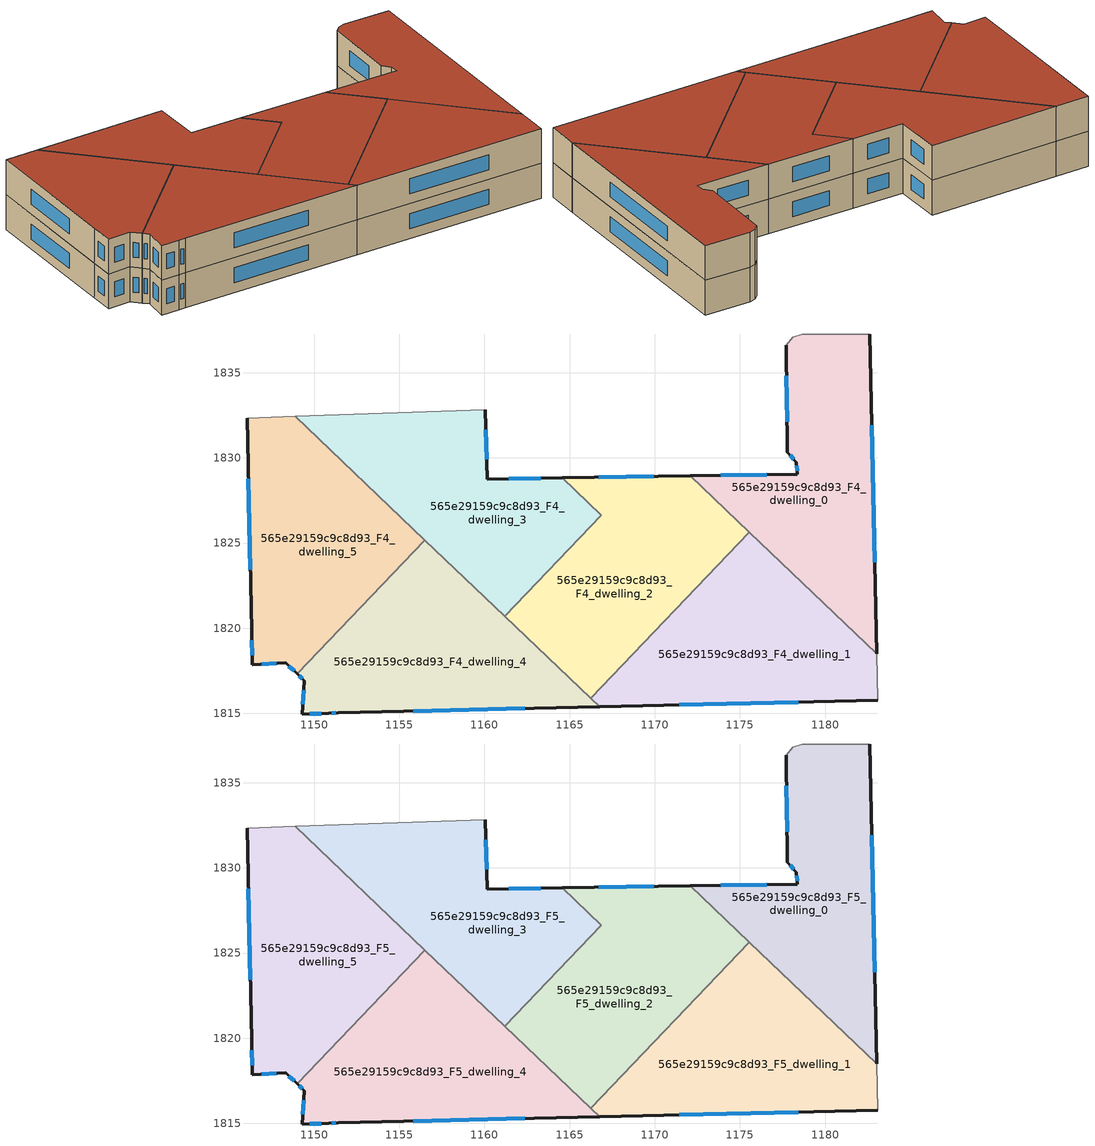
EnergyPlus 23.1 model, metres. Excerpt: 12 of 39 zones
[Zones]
565e29159c9c8d93_F4_dwelling_0
 floor to 565e29159c9c8d93_F3_dwelling_0 (EU_floor_Construction): 1182.64,1837.27 1183.05,1818.5 1172.1,1828.94 1178.38,1829.04 1178.32,1829.74 1177.8,1830.33 1177.71,1836.62 1178.11,1837.08 1178.67,1837.25 z12
 wall outside (EU_wall_Construction): 1177.71,1836.62 1177.8,1830.33 1178.32,1829.74 1178.38,1829.04 1172.1,1828.94 / 1183.05,1818.5 1182.64,1837.27 z12:15
 wall adiabatic (EU_wall_Construction): 1182.64,1837.27 1178.67,1837.25 1178.11,1837.08 1177.71,1836.62 z12:15
 wall to 565e29159c9c8d93_F4_dwelling_1 (EU_wall_Construction): 1175.56,1825.64 1183.05,1818.5 z12:15
 wall to 565e29159c9c8d93_F4_dwelling_2 (EU_wall_Construction): 1172.1,1828.94 1175.56,1825.64 z12:15
 window (EU_Window_Construction): 1177.74,1834.83 1177.77,1832.13 / 1182.93,1823.86 1182.76,1831.91 / 1176.58,1829.01 1173.89,1828.97 / 1178.34,1829.54 1178.36,1829.24 / 1177.95,1830.16 1178.17,1829.91 z12.86:14.14
565e29159c9c8d93_F4_dwelling_1
 floor to 565e29159c9c8d93_F3_dwelling_1 (EU_floor_Construction): 1183.05,1818.5 1183.11,1815.77 1166.77,1815.39 1166.25,1815.88 1175.56,1825.64 z12
 wall outside (EU_wall_Construction): 1166.77,1815.39 1183.11,1815.77 z12:15
 wall to 565e29159c9c8d93_F4_dwelling_2 (EU_wall_Construction): 1175.56,1825.64 1166.25,1815.88 z12:15
 wall adiabatic (EU_wall_Construction): 1183.11,1815.77 1183.05,1818.5 z12:15
 wall to 565e29159c9c8d93_F4_dwelling_4 (EU_wall_Construction): 1166.25,1815.88 1166.77,1815.39 z12:15
 window (EU_Window_Construction): 1171.44,1815.5 1178.44,1815.66 z12.86:14.14
565e29159c9c8d93_F4_dwelling_2
 floor to 565e29159c9c8d93_F3_dwelling_2 (EU_floor_Construction): 1175.56,1825.64 1166.25,1815.88 1161.19,1820.71 1166.85,1826.64 1164.56,1828.82 1172.1,1828.94 z12
 wall outside (EU_wall_Construction): 1172.1,1828.94 1164.56,1828.82 z12:15
 wall to 565e29159c9c8d93_F4_dwelling_3 (EU_wall_Construction): 1164.56,1828.82 1166.85,1826.64 1161.19,1820.71 z12:15
 wall to 565e29159c9c8d93_F4_dwelling_4 (EU_wall_Construction): 1161.19,1820.71 1166.25,1815.88 z12:15
 window (EU_Window_Construction): 1169.94,1828.91 1166.71,1828.86 z12.86:14.14
565e29159c9c8d93_F4_dwelling_3
 floor to 565e29159c9c8d93_F3_dwelling_3 (EU_floor_Construction): 1164.56,1828.82 1166.85,1826.64 1161.19,1820.71 1148.89,1832.44 1160.04,1832.82 1160.17,1828.76 z12
 wall outside (EU_wall_Construction): 1164.56,1828.82 1160.17,1828.76 1160.04,1832.82 z12:15
 wall adiabatic (EU_wall_Construction): 1160.04,1832.82 1148.89,1832.44 z12:15
 wall to 565e29159c9c8d93_F4_dwelling_5 (EU_wall_Construction): 1148.89,1832.44 1156.51,1825.17 z12:15
 wall to 565e29159c9c8d93_F4_dwelling_4 (EU_wall_Construction): 1156.51,1825.17 1161.19,1820.71 z12:15
 window (EU_Window_Construction): 1160.14,1829.92 1160.08,1831.66 / 1163.31,1828.8 1161.43,1828.78 z12.86:14.14
565e29159c9c8d93_F4_dwelling_4
 floor to 565e29159c9c8d93_F3_dwelling_4 (EU_floor_Construction): 1166.77,1815.39 1151.43,1815.03 1150.88,1815 1149.31,1814.96 1149.43,1816.92 1149.02,1817.31 1156.51,1825.17 z12
 wall outside (EU_wall_Construction): 1149.02,1817.31 1149.43,1816.92 1149.31,1814.96 1150.88,1815 1151.43,1815.03 1166.77,1815.39 z12:15
 wall to 565e29159c9c8d93_F4_dwelling_5 (EU_wall_Construction): 1156.51,1825.17 1149.02,1817.31 z12:15
 window (EU_Window_Construction): 1155.81,1815.13 1162.38,1815.29 / 1151.03,1815.01 1151.27,1815.02 / 1149.76,1814.97 1150.43,1814.99 / 1149.4,1816.36 1149.34,1815.52 / 1149.14,1817.2 1149.31,1817.03 z12.86:14.14
565e29159c9c8d93_F4_dwelling_5
 floor to 565e29159c9c8d93_F3_dwelling_5 (EU_floor_Construction): 1156.51,1825.17 1149.02,1817.31 1148.33,1817.97 1146.38,1817.85 1146.34,1819.85 1146.06,1832.34 1148.89,1832.44 z12
 wall outside (EU_wall_Construction): 1146.06,1832.34 1146.34,1819.85 1146.38,1817.85 1148.33,1817.97 1149.02,1817.31 z12:15
 wall adiabatic (EU_wall_Construction): 1148.89,1832.44 1146.06,1832.34 z12:15
 window (EU_Window_Construction): 1146.35,1819.28 1146.37,1818.42 / 1146.14,1828.77 1146.26,1823.42 / 1148.53,1817.78 1148.82,1817.5 / 1146.93,1817.88 1147.77,1817.93 z12.86:14.14
565e29159c9c8d93_F5_dwelling_0
 floor to 565e29159c9c8d93_F4_dwelling_0 (EU_floor_Construction): 1182.64,1837.27 1183.05,1818.5 1172.1,1828.94 1178.38,1829.04 1178.32,1829.74 1177.8,1830.33 1177.71,1836.62 1178.11,1837.08 1178.67,1837.25 z15
 wall outside (EU_wall_Construction): 1177.71,1836.62 1177.8,1830.33 1178.32,1829.74 1178.38,1829.04 1172.1,1828.94 / 1183.05,1818.5 1182.64,1837.27 z15:18
 wall adiabatic (EU_wall_Construction): 1182.64,1837.27 1178.67,1837.25 1178.11,1837.08 1177.71,1836.62 z15:18
 wall to 565e29159c9c8d93_F5_dwelling_1 (EU_wall_Construction): 1175.56,1825.64 1183.05,1818.5 z15:18
 wall to 565e29159c9c8d93_F5_dwelling_2 (EU_wall_Construction): 1172.1,1828.94 1175.56,1825.64 z15:18
 window (EU_Window_Construction): 1177.74,1834.83 1177.77,1832.13 / 1182.93,1823.86 1182.76,1831.91 / 1176.58,1829.01 1173.89,1828.97 / 1178.34,1829.54 1178.36,1829.24 / 1177.95,1830.16 1178.17,1829.91 z15.86:17.14
 roof outside (EU_roof_Construction): 1183.05,1818.5 1182.64,1837.27 1178.67,1837.25 1178.11,1837.08 1177.71,1836.62 1177.8,1830.33 1178.32,1829.74 1178.38,1829.04 1172.1,1828.94 z18
565e29159c9c8d93_F5_dwelling_1
 floor to 565e29159c9c8d93_F4_dwelling_1 (EU_floor_Construction): 1183.05,1818.5 1183.11,1815.77 1166.77,1815.39 1166.25,1815.88 1175.56,1825.64 z15
 wall outside (EU_wall_Construction): 1166.77,1815.39 1183.11,1815.77 z15:18
 wall to 565e29159c9c8d93_F5_dwelling_2 (EU_wall_Construction): 1175.56,1825.64 1166.25,1815.88 z15:18
 wall adiabatic (EU_wall_Construction): 1183.11,1815.77 1183.05,1818.5 z15:18
 wall to 565e29159c9c8d93_F5_dwelling_4 (EU_wall_Construction): 1166.25,1815.88 1166.77,1815.39 z15:18
 window (EU_Window_Construction): 1171.44,1815.5 1178.44,1815.66 z15.86:17.14
 roof outside (EU_roof_Construction): 1183.11,1815.77 1183.05,1818.5 1175.56,1825.64 1166.25,1815.88 1166.77,1815.39 z18
565e29159c9c8d93_F5_dwelling_2
 floor to 565e29159c9c8d93_F4_dwelling_2 (EU_floor_Construction): 1175.56,1825.64 1166.25,1815.88 1161.19,1820.71 1166.85,1826.64 1164.56,1828.82 1172.1,1828.94 z15
 wall outside (EU_wall_Construction): 1172.1,1828.94 1164.56,1828.82 z15:18
 wall to 565e29159c9c8d93_F5_dwelling_3 (EU_wall_Construction): 1164.56,1828.82 1166.85,1826.64 1161.19,1820.71 z15:18
 wall to 565e29159c9c8d93_F5_dwelling_4 (EU_wall_Construction): 1161.19,1820.71 1166.25,1815.88 z15:18
 window (EU_Window_Construction): 1169.94,1828.91 1166.71,1828.86 z15.86:17.14
 roof outside (EU_roof_Construction): 1166.25,1815.88 1175.56,1825.64 1172.1,1828.94 1164.56,1828.82 1166.85,1826.64 1161.19,1820.71 z18
565e29159c9c8d93_F5_dwelling_3
 floor to 565e29159c9c8d93_F4_dwelling_3 (EU_floor_Construction): 1164.56,1828.82 1166.85,1826.64 1161.19,1820.71 1148.89,1832.44 1160.04,1832.82 1160.17,1828.76 z15
 wall outside (EU_wall_Construction): 1164.56,1828.82 1160.17,1828.76 1160.04,1832.82 z15:18
 wall adiabatic (EU_wall_Construction): 1160.04,1832.82 1148.89,1832.44 z15:18
 wall to 565e29159c9c8d93_F5_dwelling_5 (EU_wall_Construction): 1148.89,1832.44 1156.51,1825.17 z15:18
 wall to 565e29159c9c8d93_F5_dwelling_4 (EU_wall_Construction): 1156.51,1825.17 1161.19,1820.71 z15:18
 window (EU_Window_Construction): 1160.14,1829.92 1160.08,1831.66 / 1163.31,1828.8 1161.43,1828.78 z15.86:17.14
 roof outside (EU_roof_Construction): 1161.19,1820.71 1166.85,1826.64 1164.56,1828.82 1160.17,1828.76 1160.04,1832.82 1148.89,1832.44 z18
565e29159c9c8d93_F5_dwelling_4
 floor to 565e29159c9c8d93_F4_dwelling_4 (EU_floor_Construction): 1166.77,1815.39 1151.43,1815.03 1150.88,1815 1149.31,1814.96 1149.43,1816.92 1149.02,1817.31 1156.51,1825.17 z15
 wall outside (EU_wall_Construction): 1149.02,1817.31 1149.43,1816.92 1149.31,1814.96 1150.88,1815 1151.43,1815.03 1166.77,1815.39 z15:18
 wall to 565e29159c9c8d93_F5_dwelling_5 (EU_wall_Construction): 1156.51,1825.17 1149.02,1817.31 z15:18
 window (EU_Window_Construction): 1155.81,1815.13 1162.38,1815.29 / 1151.03,1815.01 1151.27,1815.02 / 1149.76,1814.97 1150.43,1814.99 / 1149.4,1816.36 1149.34,1815.52 / 1149.14,1817.2 1149.31,1817.03 z15.86:17.14
 roof outside (EU_roof_Construction): 1166.77,1815.39 1156.51,1825.17 1149.02,1817.31 1149.43,1816.92 1149.31,1814.96 1150.88,1815 1151.43,1815.03 z18
565e29159c9c8d93_F5_dwelling_5
 floor to 565e29159c9c8d93_F4_dwelling_5 (EU_floor_Construction): 1156.51,1825.17 1149.02,1817.31 1148.33,1817.97 1146.38,1817.85 1146.34,1819.85 1146.06,1832.34 1148.89,1832.44 z15
 wall outside (EU_wall_Construction): 1146.06,1832.34 1146.34,1819.85 1146.38,1817.85 1148.33,1817.97 1149.02,1817.31 z15:18
 wall adiabatic (EU_wall_Construction): 1148.89,1832.44 1146.06,1832.34 z15:18
 window (EU_Window_Construction): 1146.35,1819.28 1146.37,1818.42 / 1146.14,1828.77 1146.26,1823.42 / 1148.53,1817.78 1148.82,1817.5 / 1146.93,1817.88 1147.77,1817.93 z15.86:17.14
 roof outside (EU_roof_Construction): 1149.02,1817.31 1156.51,1825.17 1148.89,1832.44 1146.06,1832.34 1146.34,1819.85 1146.38,1817.85 1148.33,1817.97 z18
[Building]
EU S2 Campaign: North Axis=0; Terrain=City; Solar Distribution=FullExterior
[Site:Location]
Helsinki-Vantaa.AP: Latitude=60.317; Longitude=24.963; Time Zone=2; Elevation=54.6
[SizingPeriod:WeatherFileDays]
AnnualSizingPeriod: Begin Month=1; Begin Day of Month=1; End Month=12; End Day of Month=31; Day of Week for Start Day=Monday; Use Weather File Daylight Saving Period=No; Use Weather File Rain and Snow Indicators=No
[MATERIAL]
EU_InternalMass_Material: Roughness=MediumRough; Thickness=0.1; Conductivity=1; Density=1800; Specific Heat=900; Thermal Absorptance=0.9; Solar Absorptance=0.7; Visible Absorptance=0.7
[MATERIAL:NOMASS] Roughness=MediumRough; Thermal Absorptance=0.9; Solar Absorptance=0.7; Visible Absorptance=0.7
Name | Thermal Resistance
EU_wall_NoMass | 1.10183
EU_roof_NoMass; EU_floor_NoMass | 1.70606
[WINDOWMATERIAL:SIMPLEGLAZINGSYSTEM]
EU_Window_SimpleGlazing: UFactor=3.11035; Solar Heat Gain Coefficient=0.8; Visible Transmittance=0.8
[CONSTRUCTION]
EU_wall_Construction: EU_wall_NoMass
EU_roof_Construction: EU_roof_NoMass
EU_floor_Construction: EU_floor_NoMass
EU_Window_Construction: EU_Window_SimpleGlazing
EU_InternalMass_Construction: EU_InternalMass_Material
[ZONE] Type=1; Multiplier=1; Ceiling Height=autocalculate; Floor Area=autocalculate; Part of Total Floor Area=Yes
Name | Volume
565e29159c9c8d93_F4_dwelling_0; 565e29159c9c8d93_F5_dwelling_0 | 290.647
565e29159c9c8d93_F4_dwelling_1; 565e29159c9c8d93_F5_dwelling_1; 565e29159c9c8d93_F4_dwelling_5; 565e29159c9c8d93_F5_dwelling_5 | 290.643
565e29159c9c8d93_F4_dwelling_2; 565e29159c9c8d93_F5_dwelling_2 | 290.645
565e29159c9c8d93_F4_dwelling_3; 565e29159c9c8d93_F5_dwelling_3 | 290.652
565e29159c9c8d93_F4_dwelling_4; 565e29159c9c8d93_F5_dwelling_4 | 290.65
[INTERNALMASS] Construction=EU_InternalMass_Construction
Name | Zone or ZoneList | Surface Area
565e29159c9c8d93_F4_dwelling_0_EU_InternalMass | 565e29159c9c8d93_F4_dwelling_0 | 96.8825
565e29159c9c8d93_F4_dwelling_1_EU_InternalMass | 565e29159c9c8d93_F4_dwelling_1 | 96.8781
565e29159c9c8d93_F4_dwelling_2_EU_InternalMass | 565e29159c9c8d93_F4_dwelling_2 | 96.8819
565e29159c9c8d93_F4_dwelling_3_EU_InternalMass | 565e29159c9c8d93_F4_dwelling_3 | 96.8836
565e29159c9c8d93_F4_dwelling_4_EU_InternalMass | 565e29159c9c8d93_F4_dwelling_4 | 96.8806
565e29159c9c8d93_F4_dwelling_5_EU_InternalMass | 565e29159c9c8d93_F4_dwelling_5 | 96.8793
565e29159c9c8d93_F5_dwelling_0_EU_InternalMass | 565e29159c9c8d93_F5_dwelling_0 | 96.8825
565e29159c9c8d93_F5_dwelling_1_EU_InternalMass | 565e29159c9c8d93_F5_dwelling_1 | 96.8781
565e29159c9c8d93_F5_dwelling_2_EU_InternalMass | 565e29159c9c8d93_F5_dwelling_2 | 96.8819
565e29159c9c8d93_F5_dwelling_3_EU_InternalMass | 565e29159c9c8d93_F5_dwelling_3 | 96.8836
565e29159c9c8d93_F5_dwelling_4_EU_InternalMass | 565e29159c9c8d93_F5_dwelling_4 | 96.8806
565e29159c9c8d93_F5_dwelling_5_EU_InternalMass | 565e29159c9c8d93_F5_dwelling_5 | 96.8793
[OTHEREQUIPMENT] Fuel Type=Electricity; Design Level Calculation Method=Watts/Area; Power per Zone Floor Area=1; Fraction Latent=0; Fraction Radiant=0; Fraction Lost=0; Carbon Dioxide Generation Rate=0; EndUse Subcategory=EU_Step8_InternalGains
Name | Zone or ZoneList or Space or SpaceList | Schedule
EU_Step8_InternalGain_565e29159c9c8d93_F4_dwelling_0_f000 | 565e29159c9c8d93_F4_dwelling_0 | EU_Step8_GainSchedule_565e29159c9c8d93_F4_dwelling_0_f000
EU_Step8_InternalGain_565e29159c9c8d93_F4_dwelling_1_f000 | 565e29159c9c8d93_F4_dwelling_1 | EU_Step8_GainSchedule_565e29159c9c8d93_F4_dwelling_1_f000
EU_Step8_InternalGain_565e29159c9c8d93_F4_dwelling_2_f000 | 565e29159c9c8d93_F4_dwelling_2 | EU_Step8_GainSchedule_565e29159c9c8d93_F4_dwelling_2_f000
EU_Step8_InternalGain_565e29159c9c8d93_F4_dwelling_3_f000 | 565e29159c9c8d93_F4_dwelling_3 | EU_Step8_GainSchedule_565e29159c9c8d93_F4_dwelling_3_f000
EU_Step8_InternalGain_565e29159c9c8d93_F4_dwelling_4_f000 | 565e29159c9c8d93_F4_dwelling_4 | EU_Step8_GainSchedule_565e29159c9c8d93_F4_dwelling_4_f000
EU_Step8_InternalGain_565e29159c9c8d93_F4_dwelling_5_f000 | 565e29159c9c8d93_F4_dwelling_5 | EU_Step8_GainSchedule_565e29159c9c8d93_F4_dwelling_5_f000
EU_Step8_InternalGain_565e29159c9c8d93_F5_dwelling_0_f000 | 565e29159c9c8d93_F5_dwelling_0 | EU_Step8_GainSchedule_565e29159c9c8d93_F5_dwelling_0_f000
EU_Step8_InternalGain_565e29159c9c8d93_F5_dwelling_1_f000 | 565e29159c9c8d93_F5_dwelling_1 | EU_Step8_GainSchedule_565e29159c9c8d93_F5_dwelling_1_f000
EU_Step8_InternalGain_565e29159c9c8d93_F5_dwelling_2_f000 | 565e29159c9c8d93_F5_dwelling_2 | EU_Step8_GainSchedule_565e29159c9c8d93_F5_dwelling_2_f000
EU_Step8_InternalGain_565e29159c9c8d93_F5_dwelling_3_f000 | 565e29159c9c8d93_F5_dwelling_3 | EU_Step8_GainSchedule_565e29159c9c8d93_F5_dwelling_3_f000
EU_Step8_InternalGain_565e29159c9c8d93_F5_dwelling_4_f000 | 565e29159c9c8d93_F5_dwelling_4 | EU_Step8_GainSchedule_565e29159c9c8d93_F5_dwelling_4_f000
EU_Step8_InternalGain_565e29159c9c8d93_F5_dwelling_5_f000 | 565e29159c9c8d93_F5_dwelling_5 | EU_Step8_GainSchedule_565e29159c9c8d93_F5_dwelling_5_f000
[ZONEVENTILATION:DESIGNFLOWRATE] Schedule=EU_AlwaysOn; Design Flow Rate Calculation Method=AirChanges/Hour; Air Changes per Hour=0.756316; Ventilation Type=Natural; Fan Pressure Rise=0; Fan Total Efficiency=1; Constant Term Coefficient=1; Temperature Term Coefficient=0; Velocity Term Coefficient=0; Velocity Squared Term Coefficient=0; Minimum Indoor Temperature=-100; Maximum Indoor Temperature=100; Delta Temperature=-100; Minimum Outdoor Temperature=-100; Maximum Outdoor Temperature=100; Maximum Wind Speed=40
Name | Zone or ZoneList or Space or SpaceList
EU_ConstantAir_565e29159c9c8d93_F4_dwelling_0 | 565e29159c9c8d93_F4_dwelling_0
EU_ConstantAir_565e29159c9c8d93_F4_dwelling_1 | 565e29159c9c8d93_F4_dwelling_1
EU_ConstantAir_565e29159c9c8d93_F4_dwelling_2 | 565e29159c9c8d93_F4_dwelling_2
EU_ConstantAir_565e29159c9c8d93_F4_dwelling_3 | 565e29159c9c8d93_F4_dwelling_3
EU_ConstantAir_565e29159c9c8d93_F4_dwelling_4 | 565e29159c9c8d93_F4_dwelling_4
EU_ConstantAir_565e29159c9c8d93_F4_dwelling_5 | 565e29159c9c8d93_F4_dwelling_5
EU_ConstantAir_565e29159c9c8d93_F5_dwelling_0 | 565e29159c9c8d93_F5_dwelling_0
EU_ConstantAir_565e29159c9c8d93_F5_dwelling_1 | 565e29159c9c8d93_F5_dwelling_1
EU_ConstantAir_565e29159c9c8d93_F5_dwelling_2 | 565e29159c9c8d93_F5_dwelling_2
EU_ConstantAir_565e29159c9c8d93_F5_dwelling_3 | 565e29159c9c8d93_F5_dwelling_3
EU_ConstantAir_565e29159c9c8d93_F5_dwelling_4 | 565e29159c9c8d93_F5_dwelling_4
EU_ConstantAir_565e29159c9c8d93_F5_dwelling_5 | 565e29159c9c8d93_F5_dwelling_5
[HVACTEMPLATE:THERMOSTAT] Constant Heating Setpoint=20; Constant Cooling Setpoint=50
EU_HeatOnly_565e29159c9c8d93_F0_dwelling_0; EU_HeatOnly_565e29159c9c8d93_F0_dwelling_1; EU_HeatOnly_565e29159c9c8d93_F0_dwelling_2; EU_HeatOnly_565e29159c9c8d93_F0_dwelling_3; EU_HeatOnly_565e29159c9c8d93_F0_dwelling_4; EU_HeatOnly_565e29159c9c8d93_F0_dwelling_5; EU_HeatOnly_565e29159c9c8d93_F0_dwelling_6; EU_HeatOnly_565e29159c9c8d93_F1_dwelling_0; EU_HeatOnly_565e29159c9c8d93_F1_dwelling_1; EU_HeatOnly_565e29159c9c8d93_F1_dwelling_2; EU_HeatOnly_565e29159c9c8d93_F1_dwelling_3; EU_HeatOnly_565e29159c9c8d93_F1_dwelling_4; EU_HeatOnly_565e29159c9c8d93_F1_dwelling_5; EU_HeatOnly_565e29159c9c8d93_F1_dwelling_6; EU_HeatOnly_565e29159c9c8d93_F2_dwelling_0; EU_HeatOnly_565e29159c9c8d93_F2_dwelling_1; EU_HeatOnly_565e29159c9c8d93_F2_dwelling_2; EU_HeatOnly_565e29159c9c8d93_F2_dwelling_3; EU_HeatOnly_565e29159c9c8d93_F2_dwelling_4; EU_HeatOnly_565e29159c9c8d93_F2_dwelling_5; EU_HeatOnly_565e29159c9c8d93_F2_dwelling_6; EU_HeatOnly_565e29159c9c8d93_F3_dwelling_0; EU_HeatOnly_565e29159c9c8d93_F3_dwelling_1; EU_HeatOnly_565e29159c9c8d93_F3_dwelling_2; EU_HeatOnly_565e29159c9c8d93_F3_dwelling_3; EU_HeatOnly_565e29159c9c8d93_F3_dwelling_4; EU_HeatOnly_565e29159c9c8d93_F3_dwelling_5; EU_HeatOnly_565e29159c9c8d93_F4_dwelling_0; EU_HeatOnly_565e29159c9c8d93_F4_dwelling_1; EU_HeatOnly_565e29159c9c8d93_F4_dwelling_2; EU_HeatOnly_565e29159c9c8d93_F4_dwelling_3; EU_HeatOnly_565e29159c9c8d93_F4_dwelling_4; EU_HeatOnly_565e29159c9c8d93_F4_dwelling_5; EU_HeatOnly_565e29159c9c8d93_F5_dwelling_0; EU_HeatOnly_565e29159c9c8d93_F5_dwelling_1; EU_HeatOnly_565e29159c9c8d93_F5_dwelling_2; EU_HeatOnly_565e29159c9c8d93_F5_dwelling_3; EU_HeatOnly_565e29159c9c8d93_F5_dwelling_4; EU_HeatOnly_565e29159c9c8d93_F5_dwelling_5
[HVACTEMPLATE:ZONE:IDEALLOADSAIRSYSTEM] System Availability Schedule=EU_AlwaysOn; Maximum Heating Supply Air Temperature=50; Minimum Cooling Supply Air Temperature=13; Maximum Heating Supply Air Humidity Ratio=0.0156; Minimum Cooling Supply Air Humidity Ratio=0.0077; Heating Limit=NoLimit; Cooling Limit=NoLimit; Heating Availability Schedule=EU_AlwaysOn; Cooling Availability Schedule=EU_CoolingOff; Dehumidification Control Type=ConstantSensibleHeatRatio; Cooling Sensible Heat Ratio=0.7; Dehumidification Setpoint=60; Humidification Control Type=None; Humidification Setpoint=30; Outdoor Air Method=None; Outdoor Air Flow Rate per Person=0.00944; Outdoor Air Flow Rate per Zone Floor Area=0; Outdoor Air Flow Rate per Zone=0; Demand Controlled Ventilation Type=None; Outdoor Air Economizer Type=NoEconomizer; Heat Recovery Type=None; Sensible Heat Recovery Effectiveness=0.7; Latent Heat Recovery Effectiveness=0.65
Name | Template Thermostat
565e29159c9c8d93_F4_dwelling_0 | EU_HeatOnly_565e29159c9c8d93_F4_dwelling_0
565e29159c9c8d93_F4_dwelling_1 | EU_HeatOnly_565e29159c9c8d93_F4_dwelling_1
565e29159c9c8d93_F4_dwelling_2 | EU_HeatOnly_565e29159c9c8d93_F4_dwelling_2
565e29159c9c8d93_F4_dwelling_3 | EU_HeatOnly_565e29159c9c8d93_F4_dwelling_3
565e29159c9c8d93_F4_dwelling_4 | EU_HeatOnly_565e29159c9c8d93_F4_dwelling_4
565e29159c9c8d93_F4_dwelling_5 | EU_HeatOnly_565e29159c9c8d93_F4_dwelling_5
565e29159c9c8d93_F5_dwelling_0 | EU_HeatOnly_565e29159c9c8d93_F5_dwelling_0
565e29159c9c8d93_F5_dwelling_1 | EU_HeatOnly_565e29159c9c8d93_F5_dwelling_1
565e29159c9c8d93_F5_dwelling_2 | EU_HeatOnly_565e29159c9c8d93_F5_dwelling_2
565e29159c9c8d93_F5_dwelling_3 | EU_HeatOnly_565e29159c9c8d93_F5_dwelling_3
565e29159c9c8d93_F5_dwelling_4 | EU_HeatOnly_565e29159c9c8d93_F5_dwelling_4
565e29159c9c8d93_F5_dwelling_5 | EU_HeatOnly_565e29159c9c8d93_F5_dwelling_5
[SIZING:ZONE] Zone Cooling Design Supply Air Temperature Input Method=SupplyAirTemperature; Zone Cooling Design Supply Air Temperature=13; Zone Heating Design Supply Air Temperature Input Method=SupplyAirTemperature; Zone Heating Design Supply Air Temperature=50; Zone Cooling Design Supply Air Humidity Ratio=0.008; Zone Heating Design Supply Air Humidity Ratio=0.008; Cooling Design Air Flow Method=DesignDay; Cooling Design Air Flow Rate=0; Cooling Minimum Air Flow per Zone Floor Area=0.000762; Cooling Minimum Air Flow=0; Cooling Minimum Air Flow Fraction=0.2; Heating Design Air Flow Method=DesignDay; Heating Design Air Flow Rate=0; Heating Maximum Air Flow per Zone Floor Area=0.002032; Heating Maximum Air Flow=0.141576; Heating Maximum Air Flow Fraction=0.3; Account for Dedicated Outdoor Air System=No; Dedicated Outdoor Air System Control Strategy=NeutralSupplyAir; Dedicated Outdoor Air Low Setpoint Temperature for Design=autosize; Dedicated Outdoor Air High Setpoint Temperature for Design=autosize; Zone Load Sizing Method=Sensible Load Only No Latent Load; Zone Latent Cooling Design Supply Air Humidity Ratio Input Method=HumidityRatioDifference; Zone Cooling Design Supply Air Humidity Ratio Difference=0.005; Zone Latent Heating Design Supply Air Humidity Ratio Input Method=HumidityRatioDifference; Zone Humidification Design Supply Air Humidity Ratio Difference=0.005
565e29159c9c8d93_F4_dwelling_0; 565e29159c9c8d93_F4_dwelling_1; 565e29159c9c8d93_F4_dwelling_2; 565e29159c9c8d93_F4_dwelling_3; 565e29159c9c8d93_F4_dwelling_4; 565e29159c9c8d93_F4_dwelling_5; 565e29159c9c8d93_F5_dwelling_0; 565e29159c9c8d93_F5_dwelling_1; 565e29159c9c8d93_F5_dwelling_2; 565e29159c9c8d93_F5_dwelling_3; 565e29159c9c8d93_F5_dwelling_4; 565e29159c9c8d93_F5_dwelling_5
[SCHEDULE:CONSTANT]
Name | Hourly Value
EU_AlwaysOn | 1
EU_CoolingOff | 0
[SCHEDULE:FILE] Column Number=1; Rows to Skip at Top=0; Number of Hours of Data=8760; Column Separator=Comma; Interpolate to Timestep=No; Minutes per Item=60; Adjust Schedule for Daylight Savings=Yes
Name | File
EU_Step8_GainSchedule_565e29159c9c8d93_F4_dwelling_0_f000 | ../../schedules/565e29159c9c8d93/565e29159c9c8d93_F4_dwelling_0_f000_gain.csv
EU_Step8_GainSchedule_565e29159c9c8d93_F4_dwelling_1_f000 | ../../schedules/565e29159c9c8d93/565e29159c9c8d93_F4_dwelling_1_f000_gain.csv
EU_Step8_GainSchedule_565e29159c9c8d93_F4_dwelling_2_f000 | ../../schedules/565e29159c9c8d93/565e29159c9c8d93_F4_dwelling_2_f000_gain.csv
EU_Step8_GainSchedule_565e29159c9c8d93_F4_dwelling_3_f000 | ../../schedules/565e29159c9c8d93/565e29159c9c8d93_F4_dwelling_3_f000_gain.csv
EU_Step8_GainSchedule_565e29159c9c8d93_F4_dwelling_4_f000 | ../../schedules/565e29159c9c8d93/565e29159c9c8d93_F4_dwelling_4_f000_gain.csv
EU_Step8_GainSchedule_565e29159c9c8d93_F4_dwelling_5_f000 | ../../schedules/565e29159c9c8d93/565e29159c9c8d93_F4_dwelling_5_f000_gain.csv
EU_Step8_GainSchedule_565e29159c9c8d93_F5_dwelling_0_f000 | ../../schedules/565e29159c9c8d93/565e29159c9c8d93_F5_dwelling_0_f000_gain.csv
EU_Step8_GainSchedule_565e29159c9c8d93_F5_dwelling_1_f000 | ../../schedules/565e29159c9c8d93/565e29159c9c8d93_F5_dwelling_1_f000_gain.csv
EU_Step8_GainSchedule_565e29159c9c8d93_F5_dwelling_2_f000 | ../../schedules/565e29159c9c8d93/565e29159c9c8d93_F5_dwelling_2_f000_gain.csv
EU_Step8_GainSchedule_565e29159c9c8d93_F5_dwelling_3_f000 | ../../schedules/565e29159c9c8d93/565e29159c9c8d93_F5_dwelling_3_f000_gain.csv
EU_Step8_GainSchedule_565e29159c9c8d93_F5_dwelling_4_f000 | ../../schedules/565e29159c9c8d93/565e29159c9c8d93_F5_dwelling_4_f000_gain.csv
EU_Step8_GainSchedule_565e29159c9c8d93_F5_dwelling_5_f000 | ../../schedules/565e29159c9c8d93/565e29159c9c8d93_F5_dwelling_5_f000_gain.csv
